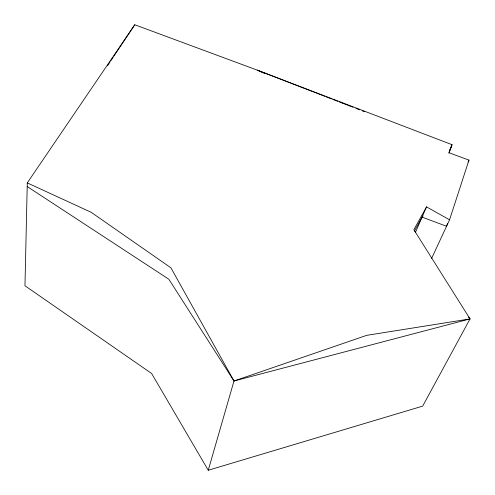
<?xml version="1.0" encoding="UTF-8"?>
<svg xmlns="http://www.w3.org/2000/svg" width="495" height="495" viewBox="0 0 495 495"><rect width="100%" height="100%" fill="white"/><g stroke="black" fill="none" stroke-linecap="round" stroke-linejoin="round"><path stroke-width="0.74" d="M449.565 219.811L468.963 160.114L449.114 152.782L452.065 144.701L257.276 70.142L134.764 24.75L27.281 182.896L24.967 285.764L151.612 373.478L208.259 470.25L422.674 406.123L470.033 318.916L413.863 229.686L426.535 206.867L449.565 219.811L431.597 258.421M208.259 470.25L233.993 380.989L170.93 267.826L91.179 212.299L27.281 182.896M447.529 223.338L446.558 226.264L422.074 217.119L414.309 231.221M448.779 153.153L451.725 145.487M449.274 151.13L452.065 144.701M415.33 232.607L426.535 206.867M468.115 161.964L468.963 160.114M107.446 65.841L110.156 61.757M110.855 60.706L113.126 57.29M113.844 56.207L134.764 24.75M422.074 217.119L423.07 215.944M27.2 186.541L168.845 279.242L233.993 380.989L366.727 335.338L470.033 318.916L468.61 317.091M233.993 380.989L470.033 318.916M324.992 96.383L257.276 70.142L264.998 73.65M326.415 96.927L331.452 98.882M332.795 99.402L337.794 101.339M339.236 101.902L342.843 103.294M342.979 103.35L349.334 105.812M349.458 105.862L353.059 107.254M355.942 108.374L359.543 109.766M362.309 110.843L364.586 111.722"/></g></svg>
